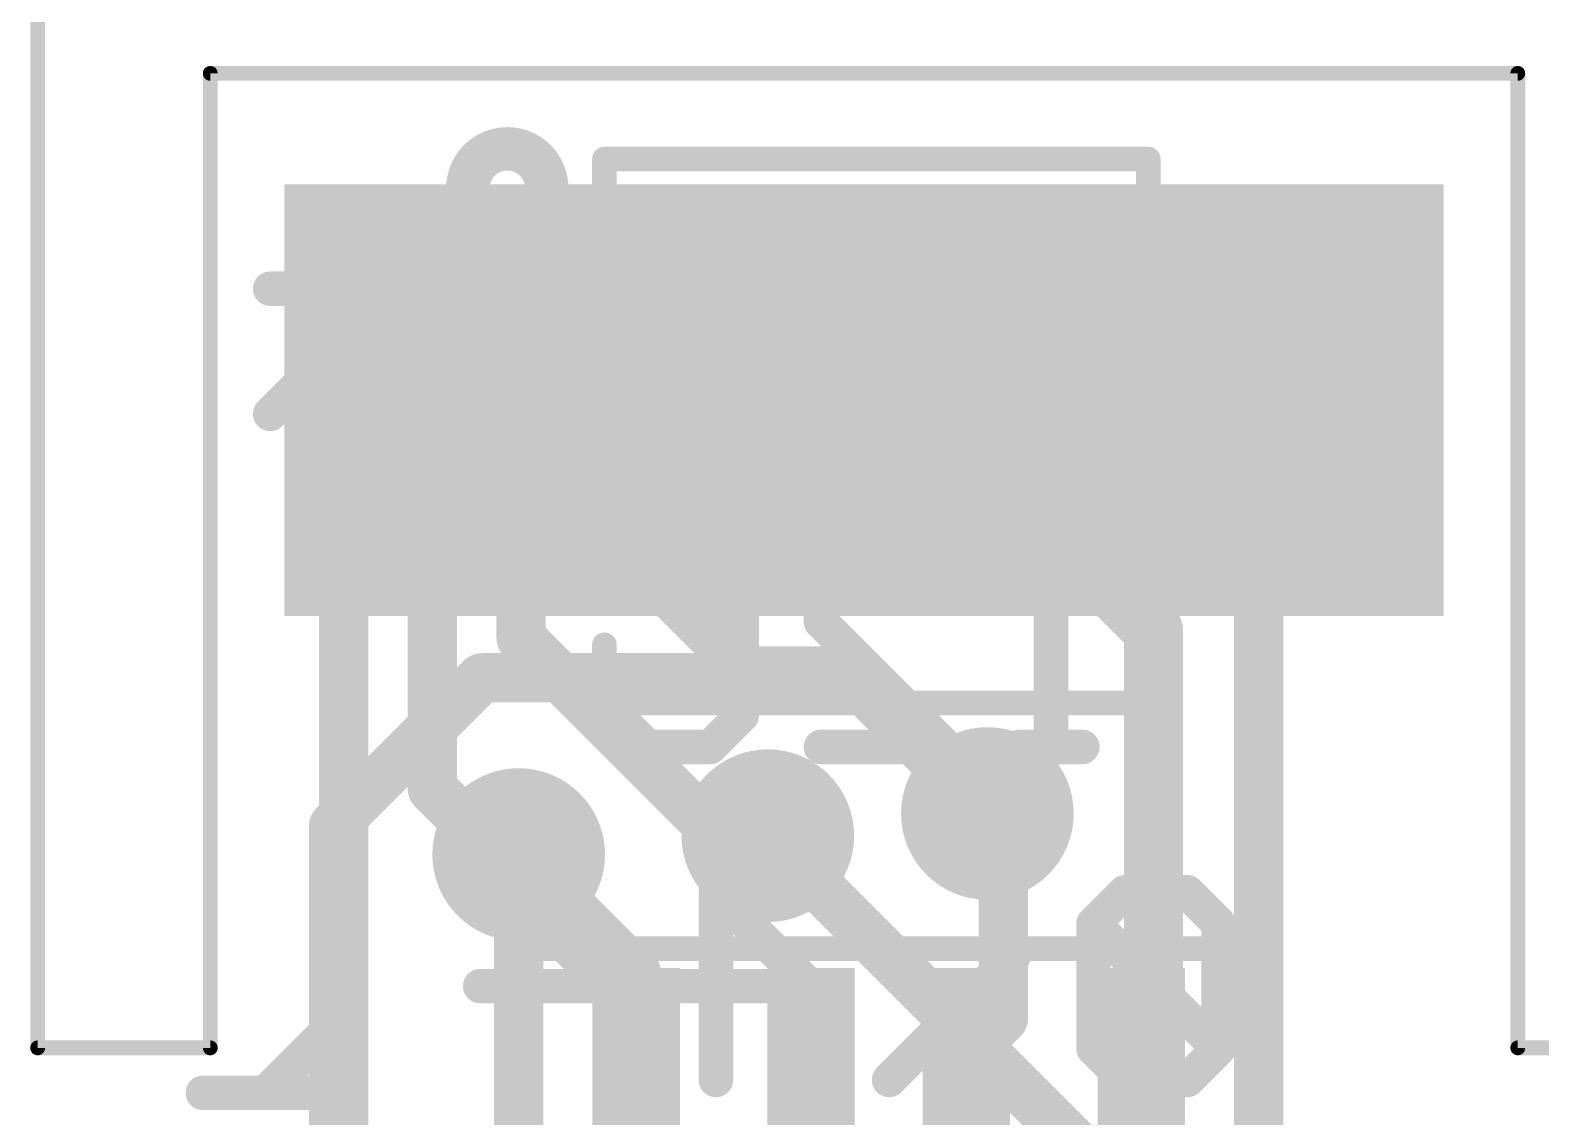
# Model space of a CAD drawing. Extents: x -0.1 to 34.1, y -8.2 to 18.
# Drawn here: x 8.41 to 16.18, y 6.82 to 12.41 of the extents above; entities that cross this region are included whole.
import ezdxf

# ---------------------------------------------------------------- set-up
doc = ezdxf.new("R2010")
doc.units = 0
for name, color, linetype in [('1', 12, 'CONTINUOUS'), ('16', 5, 'CONTINUOUS'), ('18', 110, 'CONTINUOUS'), ('20', 53, 'CONTINUOUS'), ('21', 40, 'CONTINUOUS'), ('22', 6, 'CONTINUOUS'), ('39', 12, 'CONTINUOUS'), ('42', 132, 'CONTINUOUS')]:
    doc.layers.add(name, color=color, linetype=linetype)

# ---------------------------------------------------------------- blocks, each defined once
blk = doc.blocks.new('RECT')
blk.add_solid([(-0.5, -0.5), (0.5, -0.5), (-0.5, 0.5), (0.5, 0.5)])
blk = doc.blocks.new('ROUNDV')
at = {"const_width": 0.5}
blk.add_lwpolyline([(0, -0.25, 1), (0, 0.25, 1), (0, -0.25)], format="xyb", dxfattribs=at)

msp = doc.modelspace()

# ---------------------------------------------------------------- linework, layer by layer
at = {"layer": '1'}
for points, const_width in [([(10.5174, 11.1005), (10.0203, 10.6034)], 0.254), ([(11.6135, 11.1005), (10.5174, 11.1005)], 0.254), ([(10.0203, 10.6034), (10.0203, 6.4897)], 0.254), ([(10.7275, 10.6005), (10.4775, 10.3505)], 0.254), ([(11.6135, 10.6005), (10.7275, 10.6005)], 0.254), ([(10.4775, 10.3505), (10.4775, 8.509)], 0.254), ([(11.1292, 10.1005), (10.9347, 9.906)], 0.254), ([(11.6135, 10.1005), (11.1292, 10.1005)], 0.254), ([(13.9135, 10.1005), (14.474, 10.1005)], 0.254), ([(14.474, 10.1005), (14.732, 9.8425)], 0.254), ([(10.9347, 9.906), (10.9347, 9.2837)], 0.254), ([(14.732, 9.8425), (14.732, 6.0415)], 0.254), ([(11.6135, 9.6005), (12.0993, 9.1148)], 0.254), ([(13.9135, 9.6005), (14.1905, 9.3235)], 0.3048), ([(11.9507, 8.2677), (10.9347, 9.2837)], 0.254), ([(14.1905, 9.3235), (14.1905, 7.2)], 0.3048), ([(12.6022, 9.1148), (12.0993, 9.1148)], 0.254), ([(13.335, 8.382), (12.6022, 9.1148)], 0.254), ([(10.4775, 8.509), (11.527, 7.4595)], 0.254), ([(13.335, 8.382), (13.4175, 8.2995)], 0.254), ([(13.4175, 8.2995), (13.4175, 7.327)], 0.254), ([(11.9507, 8.2677), (12.2047, 8.2677)], 0.254), ([(11.527, 7.5657), (10.922, 8.1707)], 0.254), ([(11.527, 7.1365), (11.527, 7.5657)], 0.254), ([(11.527, 7.4595), (11.527, 7.1365)], 0.254), ([(13.4175, 7.327), (13.227, 7.1365)], 0.254), ([(14.1905, 7.2), (14.127, 7.1365)], 0.3048), ([(12.427, 6.458), (12.427, 7.1365)], 0.254), ([(14.127, 6.634), (14.127, 7.1365)], 0.3048)]:
    msp.add_lwpolyline(points, dxfattribs=dict(at, const_width=const_width))
for points, const_width in [([(10.5174, 11.164, 1), (10.5174, 11.037)], 0.127), ([(10.5623, 11.0556, 1), (10.4725, 11.1454)], 0.127), ([(11.6135, 11.037, 1), (11.6135, 11.164)], 0.127), ([(10.0838, 10.6034, 1), (9.9568, 10.6034)], 0.127), ([(9.9754, 10.6483, 1), (10.0652, 10.5585)], 0.127), ([(10.7275, 10.664, 1), (10.7275, 10.537)], 0.127), ([(10.7724, 10.5556, 1), (10.6826, 10.6454)], 0.127), ([(11.6135, 10.537, 1), (11.6135, 10.664)], 0.127), ([(10.541, 10.3505, 1), (10.414, 10.3505)], 0.127), ([(10.4326, 10.3954, 1), (10.5224, 10.3056)], 0.127), ([(11.1292, 10.164, 1), (11.1292, 10.037)], 0.127), ([(11.1741, 10.0556, 1), (11.0843, 10.1454)], 0.127), ([(11.6135, 10.037, 1), (11.6135, 10.164)], 0.127), ([(13.9135, 10.164, 1), (13.9135, 10.037)], 0.127), ([(14.5189, 10.1454, 1), (14.4291, 10.0556)], 0.127), ([(14.474, 10.037, 1), (14.474, 10.164)], 0.127), ([(10.9982, 9.906, 1), (10.8712, 9.906)], 0.127), ([(10.8898, 9.9509, 1), (10.9796, 9.8611)], 0.127), ([(14.7955, 9.8425, 1), (14.6685, 9.8425)], 0.127), ([(14.6871, 9.7976, 1), (14.7769, 9.8874)], 0.127), ([(11.6584, 9.6454, 1), (11.5686, 9.5556)], 0.127), ([(13.9674, 9.6544, 1), (13.8596, 9.5466)], 0.1524), ([(10.9796, 9.3286, 1), (10.8898, 9.2388)], 0.127), ([(14.2667, 9.3235, 1), (14.1143, 9.3235)], 0.1524), ([(14.1366, 9.2696, 1), (14.2444, 9.3774)], 0.1524), ([(10.8712, 9.2837, 1), (10.9982, 9.2837)], 0.127), ([(12.0993, 9.1783, 1), (12.0993, 9.0513)], 0.127), ([(12.0543, 9.0698, 1), (12.1442, 9.1597)], 0.127), ([(12.6472, 9.1597, 1), (12.5573, 9.0698)], 0.127), ([(12.6022, 9.0513, 1), (12.6022, 9.1783)], 0.127), ([(10.5224, 8.5539, 1), (10.4326, 8.4641)], 0.127), ([(10.414, 8.509, 1), (10.541, 8.509)], 0.127), ([(13.3799, 8.4269, 1), (13.2901, 8.3371)], 0.127), ([(13.2901, 8.3371, 1), (13.3799, 8.4269)], 0.127), ([(13.481, 8.2995, 1), (13.354, 8.2995)], 0.127), ([(13.3726, 8.2546, 1), (13.4624, 8.3444)], 0.127), ([(11.9507, 8.3312, 1), (11.9507, 8.2042)], 0.127), ([(11.9058, 8.2228, 1), (11.9956, 8.3126)], 0.127), ([(12.2047, 8.2042, 1), (12.2047, 8.3312)], 0.127), ([(10.9669, 8.2156, 1), (10.8771, 8.1258)], 0.127), ([(11.5905, 7.5657, 1), (11.4635, 7.5657)], 0.127), ([(11.4821, 7.5208, 1), (11.5719, 7.6106)], 0.127), ([(11.5905, 7.4595, 1), (11.4635, 7.4595)], 0.127), ([(11.4821, 7.4146, 1), (11.5719, 7.5044)], 0.127), ([(13.354, 7.327, 1), (13.481, 7.327)], 0.127), ([(13.4624, 7.2821, 1), (13.3726, 7.3719)], 0.127), ([(14.2444, 7.1461, 1), (14.1366, 7.2539)], 0.1524), ([(12.4905, 7.1365, 1), (12.3635, 7.1365)], 0.127), ([(13.1821, 7.1814, 1), (13.2719, 7.0916)], 0.127), ([(14.2032, 7.1365, 1), (14.0508, 7.1365)], 0.1524), ([(14.0731, 7.1904, 1), (14.1809, 7.0826)], 0.1524), ([(14.1143, 7.2, 1), (14.2667, 7.2)], 0.1524), ([(11.4635, 7.1365, 1), (11.5905, 7.1365)], 0.127), ([(11.4635, 7.1365, 1), (11.5905, 7.1365)], 0.127)]:
    msp.add_lwpolyline(points, format="xyb", dxfattribs=dict(at, const_width=const_width))
at = {"layer": '16', "const_width": 0.254}
for points in [[(10.7315, 9.0805), (9.9695, 8.3185)], [(12.6365, 9.0805), (10.7315, 9.0805)], [(13.335, 8.382), (12.6365, 9.0805)], [(9.9695, 8.3185), (9.9695, 6.096)], [(12.2047, 8.2677), (15.8369, 4.6355)], [(10.922, 8.1707), (10.922, 6.2022)]]:
    msp.add_lwpolyline(points, dxfattribs=at)
at = {"layer": '16', "const_width": 0.127}
for points in [[(10.7315, 9.144, 1), (10.7315, 9.017)], [(10.7764, 9.0356, 1), (10.6866, 9.1254)], [(12.6814, 9.1254, 1), (12.5916, 9.0356)], [(12.6365, 9.017, 1), (12.6365, 9.144)], [(13.2901, 8.3371, 1), (13.3799, 8.4269)], [(10.033, 8.3185, 1), (9.906, 8.3185)], [(9.9246, 8.3634, 1), (10.0144, 8.2736)], [(12.2496, 8.3126, 1), (12.1598, 8.2228)], [(10.9855, 8.1707, 1), (10.8585, 8.1707)]]:
    msp.add_lwpolyline(points, format="xyb", dxfattribs=at)
at = {"layer": '20', "const_width": 0.0762}
for points in [[(8.4455, 7.1755), (8.4455, 13.1445)], [(16.0655, 12.192), (9.3345, 12.192)], [(9.3345, 12.192), (9.3345, 7.1755)], [(16.0655, 7.1755), (16.0655, 12.192)], [(9.3345, 7.1755), (8.4455, 7.1755)], [(16.9545, 7.1755), (16.0655, 7.1755)]]:
    msp.add_lwpolyline(points, dxfattribs=at)
at = {"layer": '20', "const_width": 0.0381}
for points in [[(9.3345, 12.2111, 1), (9.3345, 12.173)], [(9.3536, 12.192, 1), (9.3155, 12.192)], [(16.0846, 12.192, 1), (16.0465, 12.192)], [(16.0655, 12.173, 1), (16.0655, 12.2111)], [(8.4455, 7.1946, 1), (8.4455, 7.1565)], [(8.4265, 7.1755, 1), (8.4646, 7.1755)], [(9.3155, 7.1755, 1), (9.3536, 7.1755)], [(9.3345, 7.1565, 1), (9.3345, 7.1946)], [(16.0655, 7.1946, 1), (16.0655, 7.1565)], [(16.0465, 7.1755, 1), (16.0846, 7.1755)]]:
    msp.add_lwpolyline(points, format="xyb", dxfattribs=at)
at = {"layer": '21'}
for points, const_width in [([(10.8635, 11.4887, 1), (10.8635, 11.7123, 1), (10.8635, 11.4887)], 0.4064), ([(11.3953, 11.7505, 1), (11.3317, 11.7505)], 0.0635), ([(11.3635, 11.7823, 1), (11.3635, 11.7188)], 0.0635), ([(14.1953, 11.7505, 1), (14.1318, 11.7505)], 0.0635), ([(14.1635, 11.7188, 1), (14.1635, 11.7823)], 0.0635), ([(11.3317, 11.4505, 1), (11.3953, 11.4505)], 0.0635), ([(14.1318, 11.4505, 1), (14.1953, 11.4505)], 0.0635), ([(11.3953, 9.2505, 1), (11.3317, 9.2505)], 0.0635), ([(14.1953, 9.2505, 1), (14.1318, 9.2505)], 0.0635), ([(11.3635, 8.9823, 1), (11.3635, 8.9187)], 0.0635), ([(11.3317, 8.9505, 1), (11.3953, 8.9505)], 0.0635), ([(14.1318, 8.9505, 1), (14.1953, 8.9505)], 0.0635), ([(14.1635, 8.9187, 1), (14.1635, 8.9823)], 0.0635), ([(10.9778, 7.6865, 1), (10.8762, 7.6865)], 0.1016), ([(14.7778, 7.6865, 1), (14.6762, 7.6865)], 0.1016)]:
    msp.add_lwpolyline(points, format="xyb", dxfattribs=dict(at, const_width=const_width))
for points, const_width in [([(11.3635, 11.4505), (11.3635, 11.7505)], 0.127), ([(11.3635, 11.7505), (14.1635, 11.7505)], 0.127), ([(14.1635, 11.7505), (14.1635, 11.4505)], 0.127), ([(11.3635, 9.2505), (11.3635, 8.9505)], 0.127), ([(14.1635, 8.9505), (14.1635, 9.2505)], 0.127), ([(11.3635, 8.9505), (14.1635, 8.9505)], 0.127), ([(10.927, 4.8865), (10.927, 7.6865)], 0.2032), ([(14.727, 7.6865), (14.727, 4.8865)], 0.2032)]:
    msp.add_lwpolyline(points, dxfattribs=dict(at, const_width=const_width))
at = {"layer": '22', "const_width": 0.1778}
for points in [[(10.6665, 11.4054), (10.5055, 11.4054)], [(10.5055, 11.4054), (10.5055, 10.4394)], [(13.3121, 11.2444), (13.1511, 11.4054)], [(14.934, 11.2444), (15.095, 11.4054)], [(15.095, 11.4054), (15.578, 11.4054)], [(15.578, 11.4054), (15.578, 10.4394)], [(9.8039, 11.2444), (9.8039, 10.6004)], [(13.3121, 10.4394), (13.3121, 11.2444)], [(14.934, 10.6004), (14.934, 11.2444)], [(9.9649, 11.0834), (9.6429, 11.0834)], [(11.0749, 10.4394), (11.0749, 11.0834)], [(11.719, 11.0834), (11.719, 10.6004)], [(12.2884, 11.0834), (12.1274, 10.9224)], [(12.6104, 11.0834), (12.2884, 11.0834)], [(14.0425, 11.0834), (13.8815, 10.9224)], [(14.3645, 11.0834), (14.0425, 11.0834)], [(14.5255, 10.9224), (14.3645, 11.0834)], [(12.1274, 10.9224), (12.1274, 10.4394)], [(13.4731, 10.9224), (13.1511, 10.9224)], [(13.8815, 10.9224), (13.8815, 10.7614)], [(14.5255, 10.6004), (14.5255, 10.9224)], [(12.6104, 10.7614), (12.1274, 10.7614)], [(12.7714, 10.6004), (12.6104, 10.7614)], [(13.8815, 10.7614), (14.5255, 10.7614)], [(9.8039, 10.6004), (9.6429, 10.4394)], [(11.719, 10.6004), (11.558, 10.4394)], [(12.6104, 10.4394), (12.7714, 10.6004)], [(14.3645, 10.4394), (14.5255, 10.6004)], [(15.095, 10.4394), (14.934, 10.6004)], [(10.6665, 10.4394), (10.3445, 10.4394)], [(11.558, 10.4394), (11.0749, 10.4394)], [(12.1274, 10.4394), (12.6104, 10.4394)], [(14.0425, 10.4394), (14.3645, 10.4394)], [(15.578, 10.4394), (15.095, 10.4394)], [(11.4258, 9.5299), (11.5868, 9.6909)], [(11.5868, 9.6909), (11.9088, 9.6909)], [(11.9088, 9.6909), (12.0698, 9.5299)], [(12.4782, 9.5299), (12.6392, 9.6909)], [(12.6392, 9.6909), (12.9612, 9.6909)], [(12.9612, 9.6909), (13.1222, 9.5299)], [(13.8239, 9.6909), (13.5019, 9.6909)], [(13.6629, 8.7249), (13.6629, 9.6909)], [(12.0698, 9.5299), (12.0698, 8.8859)], [(12.4782, 9.3689), (12.4782, 9.5299)], [(13.1222, 8.7249), (12.4782, 9.3689)], [(11.5868, 8.7249), (11.4258, 8.8859)], [(12.0698, 8.8859), (11.9088, 8.7249)], [(11.9088, 8.7249), (11.5868, 8.7249)], [(12.4782, 8.7249), (13.1222, 8.7249)], [(13.8239, 8.7249), (13.5019, 8.7249)], [(10.8851, 7.0104), (10.8851, 7.9764)], [(10.8851, 7.9764), (11.3681, 7.4934)], [(11.9376, 7.0104), (11.9376, 7.9764)], [(11.9376, 7.9764), (12.4206, 7.4934)], [(14.0425, 7.9764), (13.8815, 7.8154)], [(14.3645, 7.9764), (14.0425, 7.9764)], [(14.5255, 7.8154), (14.3645, 7.9764)], [(13.8815, 7.8154), (13.8815, 7.1714)], [(14.5255, 7.1714), (13.8815, 7.8154)], [(14.5255, 7.1714), (14.5255, 7.8154)], [(13.4731, 7.6544), (12.829, 7.0104)], [(13.4731, 7.0104), (12.829, 7.6544)], [(11.3681, 7.4934), (10.7241, 7.4934)], [(12.4206, 7.4934), (11.7766, 7.4934)], [(9.9404, 7.2661), (9.9404, 7.4271)], [(9.6184, 6.9441), (9.9404, 7.2661)], [(13.8815, 7.1714), (14.0425, 7.0104)], [(14.3645, 7.0104), (14.5255, 7.1714)], [(14.0425, 7.0104), (14.3645, 7.0104)], [(9.2964, 6.9441), (9.9404, 6.9441)]]:
    msp.add_lwpolyline(points, dxfattribs=at)
at = {"layer": '22', "const_width": 0.0889}
for points in [[(10.5055, 11.4499, 1), (10.5055, 11.361)], [(10.5499, 11.4054, 1), (10.4611, 11.4054)], [(10.6665, 11.361, 1), (10.6665, 11.4499)], [(13.1825, 11.4369, 1), (13.1196, 11.374)], [(15.095, 11.4499, 1), (15.095, 11.361)], [(15.1264, 11.374, 1), (15.0635, 11.4369)], [(15.6224, 11.4054, 1), (15.5335, 11.4054)], [(15.578, 11.361, 1), (15.578, 11.4499)], [(9.8483, 11.2444, 1), (9.7594, 11.2444)], [(13.3565, 11.2444, 1), (13.2676, 11.2444)], [(13.2806, 11.213, 1), (13.3435, 11.2758)], [(14.9784, 11.2444, 1), (14.8895, 11.2444)], [(14.9025, 11.2758, 1), (14.9654, 11.213)], [(9.6429, 11.1279, 1), (9.6429, 11.039)], [(9.9649, 11.039, 1), (9.9649, 11.1279)], [(11.1194, 11.0834, 1), (11.0305, 11.0834)], [(11.7634, 11.0834, 1), (11.6745, 11.0834)], [(12.2884, 11.1279, 1), (12.2884, 11.039)], [(12.3198, 11.052, 1), (12.257, 11.1148)], [(12.6104, 11.039, 1), (12.6104, 11.1279)], [(14.0425, 11.1279, 1), (14.0425, 11.039)], [(14.0739, 11.052, 1), (14.0111, 11.1148)], [(14.3959, 11.1148, 1), (14.3331, 11.052)], [(14.3645, 11.039, 1), (14.3645, 11.1279)], [(12.1719, 10.9224, 1), (12.083, 10.9224)], [(12.096, 10.9538, 1), (12.1588, 10.891)], [(13.1511, 10.9669, 1), (13.1511, 10.878)], [(13.4731, 10.878, 1), (13.4731, 10.9669)], [(13.8501, 10.9538, 1), (13.9129, 10.891)], [(13.926, 10.9224, 1), (13.8371, 10.9224)], [(14.57, 10.9224, 1), (14.4811, 10.9224)], [(14.4941, 10.891, 1), (14.5569, 10.9538)], [(12.1274, 10.8059, 1), (12.1274, 10.717)], [(12.6418, 10.7928, 1), (12.579, 10.73)], [(12.6104, 10.717, 1), (12.6104, 10.8059)], [(13.8815, 10.8059, 1), (13.8815, 10.717)], [(14.5255, 10.717, 1), (14.5255, 10.8059)], [(13.8371, 10.7614, 1), (13.926, 10.7614)], [(9.8353, 10.569, 1), (9.7724, 10.6318)], [(11.7504, 10.569, 1), (11.6875, 10.6318)], [(12.8029, 10.569, 1), (12.74, 10.6318)], [(12.74, 10.569, 1), (12.8029, 10.6318)], [(14.5569, 10.569, 1), (14.4941, 10.6318)], [(14.9654, 10.6318, 1), (14.9025, 10.569)], [(9.7594, 10.6004, 1), (9.8483, 10.6004)], [(11.6745, 10.6004, 1), (11.7634, 10.6004)], [(14.4811, 10.6004, 1), (14.57, 10.6004)], [(14.8895, 10.6004, 1), (14.9784, 10.6004)], [(9.6114, 10.4708, 1), (9.6743, 10.408)], [(10.3445, 10.4839, 1), (10.3445, 10.395)], [(10.6665, 10.395, 1), (10.6665, 10.4839)], [(11.0749, 10.4839, 1), (11.0749, 10.395)], [(11.5265, 10.4708, 1), (11.5894, 10.408)], [(11.558, 10.395, 1), (11.558, 10.4839)], [(12.1274, 10.4839, 1), (12.1274, 10.395)], [(12.579, 10.4708, 1), (12.6418, 10.408)], [(12.6104, 10.395, 1), (12.6104, 10.4839)], [(14.0425, 10.4839, 1), (14.0425, 10.395)], [(14.3331, 10.4708, 1), (14.3959, 10.408)], [(14.3645, 10.395, 1), (14.3645, 10.4839)], [(15.095, 10.4839, 1), (15.095, 10.395)], [(15.0635, 10.408, 1), (15.1264, 10.4708)], [(15.578, 10.395, 1), (15.578, 10.4839)], [(10.4611, 10.4394, 1), (10.5499, 10.4394)], [(11.0305, 10.4394, 1), (11.1194, 10.4394)], [(12.083, 10.4394, 1), (12.1719, 10.4394)], [(13.2676, 10.4394, 1), (13.3565, 10.4394)], [(15.5335, 10.4394, 1), (15.6224, 10.4394)], [(11.5868, 9.7354, 1), (11.5868, 9.6465)], [(11.6182, 9.6595, 1), (11.5553, 9.7224)], [(11.9402, 9.7224, 1), (11.8773, 9.6595)], [(11.9088, 9.6465, 1), (11.9088, 9.7354)], [(12.6392, 9.7354, 1), (12.6392, 9.6465)], [(12.6707, 9.6595, 1), (12.6078, 9.7224)], [(12.9927, 9.7224, 1), (12.9298, 9.6595)], [(12.9612, 9.6465, 1), (12.9612, 9.7354)], [(13.5019, 9.7354, 1), (13.5019, 9.6465)], [(13.7073, 9.6909, 1), (13.6184, 9.6909)], [(13.8239, 9.6465, 1), (13.8239, 9.7354)], [(11.3943, 9.5613, 1), (11.4572, 9.4985)], [(12.1142, 9.5299, 1), (12.0253, 9.5299)], [(12.0384, 9.4985, 1), (12.1012, 9.5613)], [(12.5227, 9.5299, 1), (12.4338, 9.5299)], [(12.4468, 9.5613, 1), (12.5097, 9.4985)], [(13.0908, 9.4985, 1), (13.1537, 9.5613)], [(12.4338, 9.3689, 1), (12.5227, 9.3689)], [(12.5097, 9.4003, 1), (12.4468, 9.3375)], [(11.4572, 8.9173, 1), (11.3943, 8.8545)], [(12.1012, 8.8545, 1), (12.0384, 8.9173)], [(12.0253, 8.8859, 1), (12.1142, 8.8859)], [(11.5868, 8.7693, 1), (11.5868, 8.6805)], [(11.5553, 8.6935, 1), (11.6182, 8.7563)], [(11.8773, 8.7563, 1), (11.9402, 8.6935)], [(11.9088, 8.6805, 1), (11.9088, 8.7693)], [(12.4782, 8.7693, 1), (12.4782, 8.6805)], [(13.0908, 8.6935, 1), (13.1537, 8.7563)], [(13.1222, 8.6805, 1), (13.1222, 8.7693)], [(13.5019, 8.7693, 1), (13.5019, 8.6805)], [(13.8239, 8.6805, 1), (13.8239, 8.7693)], [(13.6184, 8.7249, 1), (13.7073, 8.7249)], [(10.9166, 8.0079, 1), (10.8537, 7.945)], [(10.9296, 7.9764, 1), (10.8407, 7.9764)], [(11.982, 7.9764, 1), (11.8931, 7.9764)], [(11.969, 8.0079, 1), (11.9062, 7.945)], [(14.0425, 8.0209, 1), (14.0425, 7.932)], [(14.0739, 7.945, 1), (14.0111, 8.0079)], [(14.3959, 8.0079, 1), (14.3331, 7.945)], [(14.3645, 7.932, 1), (14.3645, 8.0209)], [(13.9129, 7.8468, 1), (13.8501, 7.784)], [(13.8501, 7.8468, 1), (13.9129, 7.784)], [(13.926, 7.8154, 1), (13.8371, 7.8154)], [(14.57, 7.8154, 1), (14.4811, 7.8154)], [(14.4941, 7.784, 1), (14.5569, 7.8468)], [(12.8605, 7.6858, 1), (12.7976, 7.623)], [(13.5045, 7.623, 1), (13.4416, 7.6858)], [(10.7241, 7.5379, 1), (10.7241, 7.449)], [(11.3367, 7.462, 1), (11.3996, 7.5248)], [(11.3681, 7.449, 1), (11.3681, 7.5379)], [(11.7766, 7.5379, 1), (11.7766, 7.449)], [(12.3892, 7.462, 1), (12.452, 7.5248)], [(12.4206, 7.449, 1), (12.4206, 7.5379)], [(9.9849, 7.4271, 1), (9.896, 7.4271)], [(9.896, 7.2661, 1), (9.9849, 7.2661)], [(9.9718, 7.2346, 1), (9.909, 7.2975)], [(13.9129, 7.2028, 1), (13.8501, 7.14)], [(14.5569, 7.14, 1), (14.4941, 7.2028)], [(14.4941, 7.14, 1), (14.5569, 7.2028)], [(13.8371, 7.1714, 1), (13.926, 7.1714)], [(14.4811, 7.1714, 1), (14.57, 7.1714)], [(12.7976, 7.0418, 1), (12.8605, 6.979)], [(13.4416, 6.979, 1), (13.5045, 7.0418)], [(14.0425, 7.0549, 1), (14.0425, 6.966)], [(14.0111, 6.979, 1), (14.0739, 7.0418)], [(14.3331, 7.0418, 1), (14.3959, 6.979)], [(14.3645, 6.966, 1), (14.3645, 7.0549)], [(9.2964, 6.9885, 1), (9.2964, 6.8996)], [(9.587, 6.9755, 1), (9.6498, 6.9126)], [(9.9404, 6.8996, 1), (9.9404, 6.9885)], [(10.8407, 7.0104, 1), (10.9296, 7.0104)], [(11.8931, 7.0104, 1), (11.982, 7.0104)]]:
    msp.add_lwpolyline(points, format="xyb", dxfattribs=at)
at = {"layer": '39', "const_width": 0.0635}
for points in [[(10.927, 7.7183, 1), (10.927, 7.6548)], [(10.9588, 7.6865, 1), (10.8953, 7.6865)], [(14.7588, 7.6865, 1), (14.6952, 7.6865)], [(14.727, 7.6548, 1), (14.727, 7.7183)]]:
    msp.add_lwpolyline(points, format="xyb", dxfattribs=at)
at = {"layer": '39', "const_width": 0.127}
for points in [[(10.927, 7.6865), (14.727, 7.6865)], [(10.927, 4.8865), (10.927, 7.6865)], [(14.727, 7.6865), (14.727, 4.8865)]]:
    msp.add_lwpolyline(points, dxfattribs=at)

# ---------------------------------------------------------------- block references
at = {"layer": '1', "xscale": 0.25, "yscale": 0.6}
for p, rotation in [((11.6135, 11.1005), 90), ((13.9135, 11.1005), 270), ((11.6135, 10.6005), 90), ((13.9135, 10.6005), 270), ((11.6135, 10.1005), 90), ((13.9135, 10.1005), 270), ((11.6135, 9.6005), 90), ((13.9135, 9.6005), 270)]:
    msp.add_blockref('RECT', p, dxfattribs=dict(at, rotation=rotation))
at = {"layer": '1', "yscale": 1.7}
msp.add_blockref('RECT', (12.7635, 10.3505), dxfattribs=at)
at = {"layer": '1', "xscale": 0.45, "yscale": 0.9}
for p in [(11.527, 7.1365), (12.427, 7.1365), (13.227, 7.1365), (14.127, 7.1365)]:
    msp.add_blockref('RECT', p, dxfattribs=at)
at = {"layer": '18', "xscale": 0.889, "yscale": 0.889}
for p in [(13.335, 8.382), (13.335, 8.382), (12.2047, 8.2677), (12.2047, 8.2677), (10.922, 8.1707), (10.922, 8.1707)]:
    msp.add_blockref('ROUNDV', p, dxfattribs=at)
at = {"layer": '42', "xscale": 5.969, "yscale": 2.2225}
msp.add_blockref('RECT', (12.7, 10.5092), dxfattribs=at)

doc.saveas('drawing.dxf')
